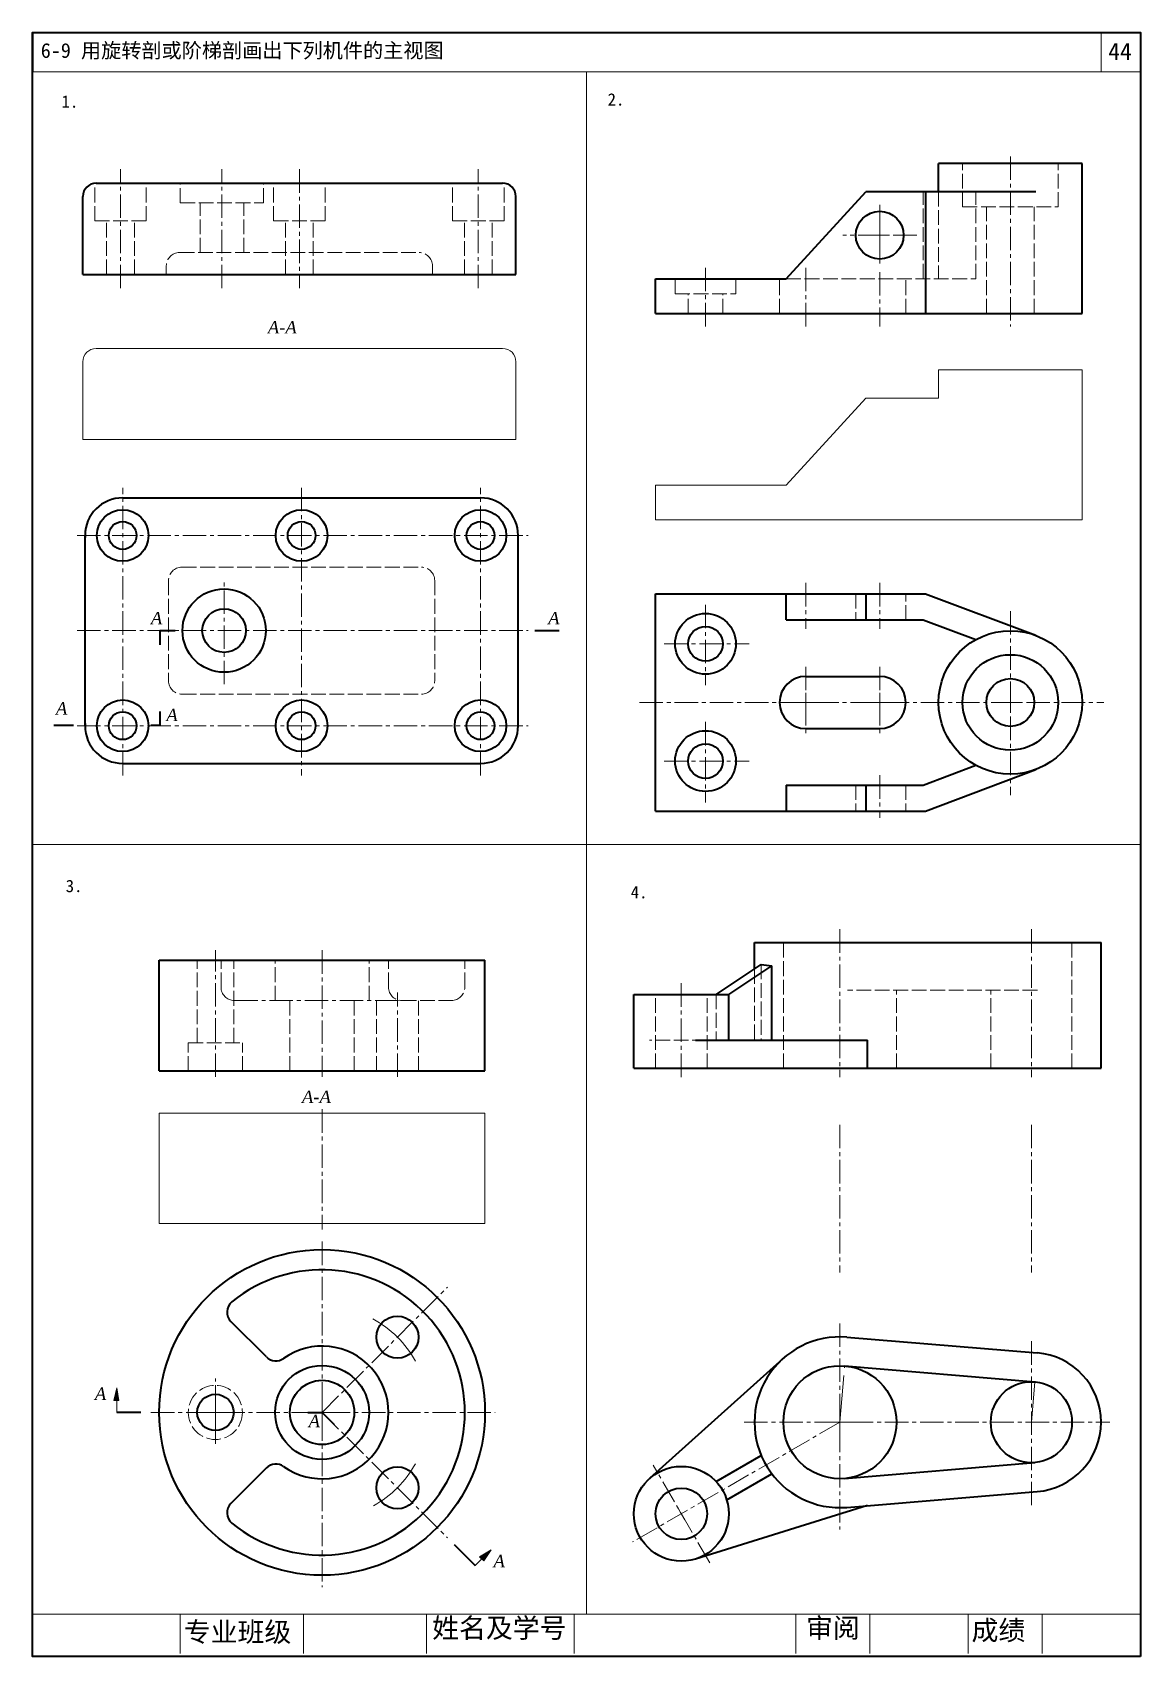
# Model space of a CAD drawing. Header units: millimetres. Extents: x -2 to 669, y -692 to 297.
# Drawn here: x -1.6 to 223.4, y -33.2 to 296.8 of the extents above; entities outside this region: 2.
import ezdxf

# ---------------------------------------------------------------- set-up
doc = ezdxf.new("R2010")
doc.units = ezdxf.units.MM
doc.header["$LTSCALE"] = 0.5
doc.linetypes.add('ACAD_ISO02W100', pattern=[15, 12, -3])
doc.linetypes.add('CENTER2', pattern=[28.575, 19.05, -3.175, 3.175, -3.175])
doc.layers.get('0').update_dxf_attribs({"lineweight": 40})
for name, color, linetype, lineweight in [('Layer2', 7, 'Continuous', 15), ('图层3', 7, 'ACAD_ISO02W100', 15), ('点画', 7, 'CENTER2', 15), ('粗线', 7, 'Continuous', 40), ('细线', 7, 'Continuous', 13)]:
    doc.layers.add(name, color=color, linetype=linetype, lineweight=lineweight)
doc.styles.get("Standard").update_dxf_attribs({"font": 'SIMFANG.TTF'})
doc.styles.add('style1', font='TIMESI.TTF', dxfattribs={"height": 2.5})

msp = doc.modelspace()

# ---------------------------------------------------------------- hatches: boundary and pattern name
at = {"layer": '细线'}
h = msp.add_hatch(color=256, dxfattribs=at)
h.paths.add_polyline_path([(15.48, 21.36), (14.91, 18.78), (15.48, 18.78)])
h.paths.add_polyline_path([(15.48, 21.36), (15.48, 18.78), (15.94, 18.78)])
h = msp.add_hatch(color=256, dxfattribs=at)
h.paths.add_polyline_path([(91.5, -11.54), (89.14, -12.96), (89.61, -13.43)])
h.paths.add_polyline_path([(91.5, -11.54), (89.61, -13.43), (90.01, -13.83)])

# ---------------------------------------------------------------- linework, layer by layer
msp.add_line((-1.61, 296.76), (-1.61, 288.76))
msp.add_lwpolyline([(223.39, -33.24), (-1.61, -33.24), (-1.61, 296.76), (223.39, 296.76)], close=True)
at = {"layer": 'Layer2'}
for p, q in [((170.43, 257.48), (170.43, 253.64)), ((168.51, 255.56), (172.36, 255.56)), ((155.4, 162.55), (155.4, 158.7)), ((170.43, 162.55), (170.43, 158.7)), ((196.96, 162.55), (196.96, 158.7)), ((153.48, 160.62), (157.32, 160.62)), ((168.51, 160.62), (172.36, 160.62)), ((195.04, 160.62), (198.88, 160.62)), ((35.52, 18.27), (35.52, 14.42)), ((57.19, 18.27), (57.19, 14.42)), ((33.59, 16.35), (37.44, 16.35)), ((33.62, 16.35), (37.47, 16.35)), ((55.26, 16.35), (59.11, 16.35)), ((160.43, 14.36), (164.28, 14.36)), ((162.35, 16.28), (162.35, 12.44)), ((666.92, -687.81), (666.92, -691.66)), ((665, -689.73), (668.84, -689.73))]:
    msp.add_line(p, q, dxfattribs=at)
at = {"layer": 'Layer2', "ltscale": 0.5}
for start, end in [(28.7616, 61.5649), (298.8582, 331.2384)]:
    msp.add_arc((57.19, 16.35), 21.64, start, end, dxfattribs=at)
at = {"layer": '图层3', "ltscale": 0.5}
for p, q in [((187.25, 261.3), (187.25, 270.13)), ((206.68, 261.3), (206.68, 270.13)), ((11.02, 258.48), (11.02, 266.13)), ((21.49, 258.48), (21.49, 266.13)), ((28.39, 262.11), (28.39, 266.13)), ((45.31, 262.11), (45.31, 266.13)), ((47.35, 258.48), (47.35, 266.13)), ((57.82, 258.48), (57.82, 266.13)), ((83.67, 258.48), (83.67, 266.13)), ((94.15, 258.48), (94.15, 266.13)), ((179.28, 246.73), (179.28, 264.39)), ((182.39, 264.39), (182.39, 246.73)), ((189.93, 246.73), (189.93, 264.39)), ((28.39, 262.11), (45.31, 262.11)), ((32.42, 252.03), (32.42, 262.11)), ((41.28, 252.03), (41.28, 262.11)), ((187.25, 261.3), (206.68, 261.3)), ((192.1, 239.66), (192.1, 261.3)), ((201.82, 239.66), (201.82, 261.3)), ((11.02, 258.48), (21.49, 258.48)), ((13.43, 247.6), (13.43, 258.48)), ((19.08, 247.6), (19.08, 258.48)), ((47.35, 258.48), (57.82, 258.48)), ((49.76, 247.6), (49.76, 258.48)), ((55.4, 247.6), (55.4, 258.48)), ((83.67, 258.48), (94.15, 258.48)), ((86.09, 247.6), (86.09, 258.48)), ((91.73, 247.6), (91.73, 258.48)), ((28.26, 252.03), (76.91, 252.03)), ((25.56, 249.33), (25.56, 247.6)), ((79.61, 249.33), (79.61, 247.6)), ((128.89, 243.64), (128.89, 246.73)), ((141.23, 243.64), (141.23, 246.73)), ((150.1, 239.66), (150.1, 246.73)), ((151.42, 246.73), (189.93, 246.73)), ((175.73, 239.66), (175.73, 246.73)), ((128.89, 243.64), (141.23, 243.64)), ((131.54, 239.66), (131.54, 243.64)), ((138.58, 239.66), (138.58, 243.64)), ((28.7, 188.11), (77.36, 188.11)), ((26, 185.41), (26, 165.02)), ((80.06, 185.41), (80.06, 165.02)), ((165.58, 182.7), (165.58, 177.4)), ((175.73, 177.4), (175.73, 182.7)), ((28.7, 162.32), (77.36, 162.32)), ((165.58, 143.84), (165.58, 138.55)), ((175.73, 143.84), (175.73, 138.55)), ((150.87, 86.28), (150.87, 111.87)), ((209.47, 86.28), (209.47, 111.87)), ((31.85, 91.49), (31.85, 108.23)), ((36.67, 102.76), (36.67, 108.23)), ((39.24, 91.49), (39.24, 108.23)), ((47.65, 100.06), (47.65, 108.23)), ((66.72, 100.06), (66.72, 108.23)), ((70.66, 102.76), (70.66, 108.23)), ((86.18, 102.76), (86.18, 108.23)), ((145, 106.46), (145, 92.02)), ((146.37, 107.36), (146.37, 92.02)), ((50.65, 85.77), (50.65, 100.06)), ((63.72, 85.77), (63.72, 100.06)), ((68.21, 85.77), (68.21, 100.06)), ((73.36, 100.06), (83.48, 100.06)), ((76.77, 85.77), (76.77, 100.06)), ((124.91, 86.28), (124.91, 101.28)), ((135.37, 86.28), (135.37, 101.28)), ((137.21, 101.28), (137.21, 92.02)), ((202.44, 102.16), (163.91, 102.16)), ((173.83, 86.28), (173.83, 102.16)), ((192.99, 86.28), (192.99, 102.16)), ((30.02, 91.49), (41.01, 91.49)), ((30.02, 85.77), (30.02, 91.49)), ((41.01, 85.77), (41.01, 91.49)), ((135.37, 92.02), (123.7, 92.02))]:
    msp.add_line(p, q, dxfattribs=at)
msp.add_circle((35.52, 16.35), 5.5, dxfattribs=at)
for centre, start, end in [((28.26, 249.33), 90, 180), ((76.91, 249.33), 0, 90), ((28.7, 185.41), 90, 180), ((77.36, 185.41), 0, 90), ((28.7, 165.02), 180, 270), ((77.36, 165.02), 270, 0), ((73.36, 102.76), 180, 270), ((83.48, 102.76), 270, 0)]:
    msp.add_arc(centre, 2.7, start, end, dxfattribs=at)
at = {"layer": '点画', "ltscale": 0.5}
for p, q in [((196.96, 271.58), (196.96, 237.01)), ((16.25, 244.78), (16.25, 268.95)), ((36.85, 244.78), (36.85, 268.95)), ((52.58, 268.95), (52.58, 244.78)), ((88.91, 244.78), (88.91, 268.95)), ((170.43, 261.74), (170.43, 249.38)), ((177.95, 255.56), (162.92, 255.56)), ((135.06, 248.94), (135.06, 237.01)), ((155.4, 248.94), (155.4, 237.01)), ((170.43, 248.05), (170.43, 237.01)), ((16.7, 145.8), (16.7, 204.22)), ((53.03, 204.22), (53.03, 145.8)), ((89.36, 145.8), (89.36, 204.22)), ((7.45, 194.55), (99.02, 194.55)), ((37.3, 164.34), (37.3, 185.69)), ((155.4, 184.91), (155.4, 175.6)), ((170.43, 184.91), (170.43, 175.6)), ((135.06, 180.49), (135.06, 164.16)), ((196.96, 179.17), (196.96, 141.8)), ((7.45, 175.22), (99.02, 175.22)), ((126.66, 172.53), (143.91, 172.53)), ((155.4, 167.85), (155.4, 153.58)), ((170.43, 167.85), (170.43, 153.58)), ((121.63, 160.62), (215.97, 160.62)), ((7.45, 155.88), (99.02, 155.88)), ((135.06, 156.65), (135.06, 140.31)), ((126.66, 148.71), (143.91, 148.71)), ((170.43, 145.83), (170.43, 137.15)), ((162.35, 114.52), (162.35, 84.51)), ((201.23, 114.52), (201.23, 84.51)), ((35.52, 84.54), (35.52, 110.27)), ((57.19, 110.27), (57.19, 84.54)), ((130.14, 84.51), (130.14, 103.93)), ((39.37, 100.06), (73.36, 100.06)), ((72.49, 84.54), (72.49, 101.7)), ((57.19, 77.95), (57.19, 53.51)), ((162.35, 74.81), (162.35, 44.8)), ((201.23, 74.81), (201.23, 44.8)), ((57.19, 51.06), (57.19, -19.18)), ((57.19, 16.35), (82.64, 41.8)), ((162.35, 34.45), (162.35, -7.43)), ((201.23, 30.82), (201.23, -2.57)), ((35.52, 9.97), (35.52, 23.25)), ((22.43, 16.35), (92.35, 16.35)), ((57.19, 16.35), (82.64, -9.11)), ((162.35, 14.36), (120.22, -9.97)), ((142.91, 14.36), (217.13, 14.36)), ((135.9, -14.22), (124.45, 5.63))]:
    msp.add_line(p, q, dxfattribs=at)
at = {"layer": '点画'}
for p, q in [((162.35, 14.36), (163.31, 25.8)), ((201.23, 14.36), (201.92, 22.57))]:
    msp.add_line(p, q, dxfattribs=at)
at = {"layer": '点画', "ltscale": 0.5}
msp.add_arc((39.37, 102.76), 2.7, 180, 270, dxfattribs=at)
at = {"layer": '粗线'}
for p, q in [((211.53, 270.13), (182.39, 270.13)), ((182.39, 264.39), (182.39, 270.13)), ((211.53, 239.66), (211.53, 270.13)), ((11.31, 266.13), (93.85, 266.13)), ((151.42, 246.73), (167.63, 264.39)), ((202.1, 264.39), (167.63, 264.39)), ((179.72, 264.39), (179.72, 239.66)), ((8.61, 247.6), (8.61, 263.43)), ((96.55, 247.6), (96.55, 263.43)), ((8.61, 247.6), (96.55, 247.6)), ((124.89, 246.73), (151.42, 246.73)), ((124.89, 239.66), (124.89, 246.73)), ((124.89, 239.66), (211.53, 239.66)), ((16.7, 202.21), (89.36, 202.21)), ((9.06, 155.88), (9.06, 194.55)), ((97, 155.88), (97, 194.55)), ((124.89, 182.7), (179.72, 182.7)), ((124.89, 138.55), (124.89, 182.7)), ((151.42, 177.4), (151.42, 182.7)), ((167.63, 182.7), (167.63, 177.4)), ((179.72, 182.7), (202.1, 174.26)), ((24.21, 175.17), (24.21, 172.36)), ((27.35, 175.17), (24.21, 175.17)), ((105.34, 175.17), (100.41, 175.17)), ((151.42, 177.4), (179.28, 177.4)), ((179.28, 177.4), (189.93, 173.39)), ((155.4, 165.92), (170.43, 165.92)), ((24.21, 158.75), (24.21, 155.92)), ((6.73, 155.92), (2.7, 155.92)), ((24.21, 155.92), (22.42, 155.92)), ((155.4, 155.32), (170.43, 155.32)), ((16.7, 148.22), (89.36, 148.22)), ((179.28, 143.84), (189.93, 147.86)), ((179.72, 138.55), (202.1, 146.99)), ((151.42, 143.84), (151.42, 138.55)), ((151.42, 143.84), (179.28, 143.84)), ((167.63, 143.84), (167.63, 138.55)), ((124.89, 138.55), (179.72, 138.55)), ((145, 111.87), (215.38, 111.87)), ((145, 106.46), (145, 111.87)), ((215.38, 86.28), (215.38, 111.87)), ((24.11, 108.23), (90.26, 108.23)), ((24.11, 85.77), (24.11, 108.23)), ((90.26, 85.77), (90.26, 108.23)), ((137.21, 101.28), (146.37, 107.36)), ((139.78, 101.28), (148.52, 107.08)), ((146.37, 107.36), (148.52, 107.08)), ((148.52, 92.02), (148.52, 107.08)), ((120.5, 101.28), (139.78, 101.28)), ((120.5, 86.28), (120.5, 101.28)), ((139.78, 92.02), (139.78, 101.28)), ((133, 92.02), (167.93, 92.02)), ((167.93, 86.28), (167.93, 92.02)), ((120.5, 86.28), (215.38, 86.28)), ((24.11, 85.77), (90.26, 85.77)), ((45.9, 27.62), (38.68, 34.83)), ((163.78, 31.65), (202.39, 28.46)), ((150.75, 27.26), (123.7, 2.93)), ((163.31, 25.8), (201.92, 22.57)), ((20.39, 16.35), (15.48, 16.35)), ((54.32, 16.35), (57.19, 16.35)), ((57.19, 16.35), (59.64, 13.9)), ((137.21, 2.32), (146.37, 7.61)), ((45.9, 5.08), (38.68, -2.14)), ((139.36, -1.4), (148.52, 3.89)), ((163.31, 2.92), (201.92, 6.15)), ((163.78, -2.93), (202.39, 0.26)), ((167.93, -2.59), (133, -13.44)), ((84.04, -10.48), (88.31, -14.74))]:
    msp.add_line(p, q, dxfattribs=at)
for centre, radius in [((170.43, 255.56), 4.86), ((16.7, 194.55), 5.24), ((53.03, 194.55), 5.24), ((89.36, 194.55), 5.24), ((16.7, 194.55), 2.82), ((53.03, 194.55), 2.82), ((89.36, 194.55), 2.82), ((37.3, 175.22), 8.46), ((37.3, 175.22), 4.43), ((135.06, 172.53), 6.17), ((135.06, 172.53), 3.52), ((196.96, 160.62), 14.57), ((196.96, 160.62), 9.71), ((196.96, 160.62), 4.86), ((16.7, 155.88), 5.24), ((16.7, 155.88), 2.82), ((53.03, 155.88), 5.24), ((53.03, 155.88), 2.82), ((89.36, 155.88), 5.24), ((89.36, 155.88), 2.82), ((135.06, 148.71), 6.17), ((135.06, 148.71), 3.52), ((57.19, 16.35), 33.08), ((72.49, 31.65), 4.28), ((57.19, 16.35), 9.54), ((162.35, 14.36), 11.48), ((35.54, 16.35), 3.7), ((57.19, 16.35), 6.53), ((201.23, 14.36), 8.24), ((72.49, 1.04), 4.28), ((130.14, -4.24), 9.64), ((130.14, -4.24), 5.23)]:
    msp.add_circle(centre, radius, dxfattribs=at)
for centre, radius, start, end in [((11.31, 263.43), 2.7, 90, 180), ((93.85, 263.43), 2.7, 0, 90), ((16.7, 194.55), 7.65, 90, 180), ((89.36, 194.55), 7.65, 0, 90), ((16.7, 194.55), 7.65, 180, 183.2531), ((89.36, 194.55), 7.65, 356.7469, 0), ((155.4, 160.62), 5.3, 90, 270), ((170.43, 160.62), 5.3, 270, 90), ((16.7, 155.88), 7.65, 176.7469, 180), ((16.7, 155.88), 7.65, 180, 270), ((89.36, 155.88), 7.65, 270, 0), ((89.36, 155.88), 7.66, 0, 4.325), ((89.36, 155.88), 7.66, 267.1484, 270), ((57.19, 16.35), 28.99, 230.8572, 129.1428), ((40.59, 36.74), 2.7, 129.1428, 225.0365), ((57.19, 16.35), 13.48, 234.5718, 125.4282), ((162.35, 14.36), 17.35, 85.2754, 274.7246), ((47.81, 29.53), 2.7, 225.0365, 305.4282), ((201.23, 14.36), 14.15, 274.7246, 85.2754), ((47.81, 3.17), 2.7, 54.5718, 134.9635), ((40.59, -4.05), 2.7, 134.9635, 230.8572)]:
    msp.add_arc(centre, radius, start, end, dxfattribs=at)
at = {"layer": '细线'}
for p, q in [((215.39, 288.76), (215.39, 296.76)), ((-1.61, 288.76), (223.39, 288.76)), ((110.89, 288.76), (110.89, -24.62)), ((11.31, 232.56), (93.85, 232.56)), ((8.61, 214.03), (8.61, 229.86)), ((96.55, 214.03), (96.55, 229.86)), ((211.53, 228.18), (182.39, 228.18)), ((182.39, 222.44), (182.39, 228.18)), ((211.53, 197.71), (211.53, 228.18)), ((151.42, 204.78), (167.63, 222.44)), ((182.39, 222.44), (167.63, 222.44)), ((8.61, 214.03), (96.55, 214.03)), ((124.89, 204.78), (151.42, 204.78)), ((124.89, 197.71), (124.89, 204.78)), ((124.89, 197.71), (211.53, 197.71)), ((-1.61, 131.76), (223.39, 131.76)), ((24.11, 77.19), (90.26, 77.19)), ((24.11, 54.73), (24.11, 77.19)), ((90.26, 54.73), (90.26, 77.19)), ((24.11, 54.73), (90.26, 54.73)), ((15.48, 21.36), (14.91, 18.78)), ((15.94, 18.78), (15.48, 21.36)), ((15.48, 16.35), (15.48, 21.36)), ((14.91, 18.78), (15.94, 18.78)), ((130.14, -4.24), (129.56, -3.24)), ((130.14, -4.24), (130.18, -4.3)), ((130.18, -4.3), (130.18, -4.3)), ((130.18, -4.3), (130.85, -5.47)), ((91.5, -11.54), (88.31, -14.74)), ((91.5, -11.54), (89.14, -12.96)), ((89.14, -12.96), (90.01, -13.83)), ((90.01, -13.83), (91.5, -11.54)), ((-1.61, -24.62), (223.39, -24.62)), ((28.39, -32.62), (28.39, -24.62)), ((53.39, -32.62), (53.39, -24.62)), ((78.39, -32.62), (78.39, -24.62)), ((108.39, -32.62), (108.39, -24.62)), ((153.39, -32.62), (153.39, -24.62)), ((168.39, -32.62), (168.39, -24.62)), ((188.39, -32.62), (188.39, -24.62)), ((203.39, -32.62), (203.39, -24.62))]:
    msp.add_line(p, q, dxfattribs=at)
for centre, start, end in [((11.31, 229.86), 90, 180), ((93.85, 229.86), 0, 90)]:
    msp.add_arc(centre, 2.7, start, end, dxfattribs=at)

# ---------------------------------------------------------------- texts
for s, p in [('1.', (4.28, 281.47)), ('2.', (115.17, 281.9)), ('3.', (5.13, 122.08)), ('4.', (119.87, 120.81))]:
    msp.add_text(s, height=2.5, dxfattribs=at).set_placement(p)
at = {"layer": '细线', "style": 'style1'}
for s, p in [('A-A', (46.17, 235.6)), ('A', (22.42, 176.51)), ('A', (103.1, 176.51)), ('A', (3.14, 158.16)), ('A', (25.56, 156.82)), ('A-A', (53.1, 79.24)), ('A', (11.04, 18.91)), ('A', (54.45, 13.36)), ('A', (92, -15.1))]:
    msp.add_text(s, height=2.5, dxfattribs=at).set_placement(p)
at = {"layer": '细线', "attachment_point": 1}
for s, insert, char_height, width in [('{\\fSimHei|b0|i0|c134|p2;6-9 用旋转剖或阶梯剖画出下列机件的主视图}', (0.06, 294.6), 3, 117.2589), ('{\\fSimSun|b0|i0|c134|p2;44}', (216.84, 294.67), 3.5, 7.9756), ('专业班级', (29.12, -26.24), 4, 23.3701), ('姓名及学号', (79.55, -25.44), 4, 29.8443), ('审阅', (155.45, -25.44), 4, 13.7378), ('成绩', (189.08, -25.91), 4, 13.2641)]:
    msp.add_mtext(s, dxfattribs=dict(at, insert=insert, char_height=char_height, width=width))

doc.saveas('drawing.dxf')
